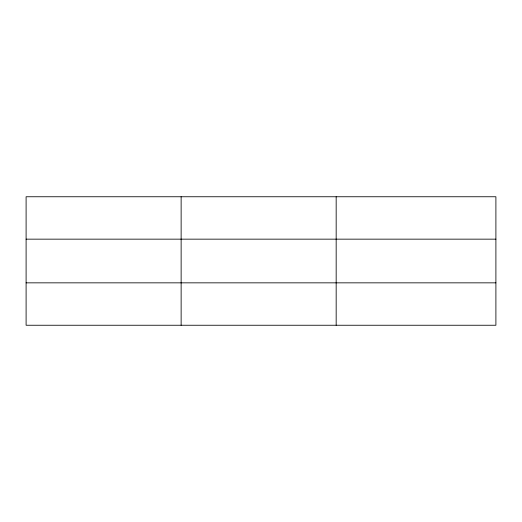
<?xml version="1.0" encoding="UTF-8"?>
<svg xmlns="http://www.w3.org/2000/svg" width="522" height="522" viewBox="0 0 522 522"><rect width="100%" height="100%" fill="white"/><g stroke="black" fill="none" stroke-linecap="round" stroke-linejoin="round"><path stroke-width="0.78" d="M181.134 325.245L181.134 196.755M336.168 325.245L336.168 196.755M495.9 239.154L495.9 196.755L26.1 196.755L26.1 325.245L495.9 325.245L495.9 239.154L26.1 239.154M26.1 282.846L495.9 282.846"/></g></svg>
